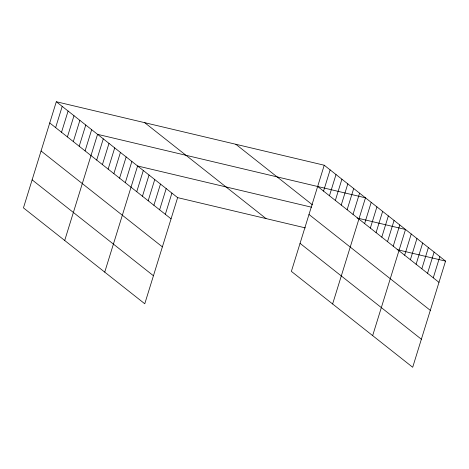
<?xml version="1.0" encoding="UTF-8"?>
<svg xmlns="http://www.w3.org/2000/svg" width="469" height="469" viewBox="0 0 469 469"><rect width="100%" height="100%" fill="white"/><g stroke="black" fill="none" stroke-linecap="round" stroke-linejoin="round"><path stroke-width="0.7" d="M56.309 101.732L23.45 207.878L144.769 303.771L177.628 197.625L56.309 101.732L324.231 165.229L445.55 261.122L412.691 367.268L291.372 271.375L324.231 165.229M55.629 127.615L62.201 106.393M61.521 132.276L68.093 111.047M67.413 136.93L73.985 115.708M73.311 141.591L79.877 120.363M79.202 146.246L85.768 125.024M85.094 150.901L91.666 129.679M64.699 240.486L97.558 134.339L365.48 197.83L332.621 303.976M96.708 160.081L103.274 138.859M102.424 164.601L108.996 143.379M108.146 169.121L114.712 147.899M113.861 173.641L120.433 152.419M119.583 178.161L126.155 156.939M125.299 182.687L131.871 161.459M104.734 272.126L137.593 165.979L311.58 207.216M136.743 191.727L143.309 170.499M142.459 196.247L149.031 175.019M148.181 200.767L154.747 179.539M153.896 205.287L160.468 184.065M159.618 209.807L166.19 188.585M165.334 214.327L171.906 193.105M323.551 191.112L330.123 169.889M329.449 195.766L336.015 174.544M335.341 200.427L341.907 179.205M341.233 205.082L347.805 183.86M347.124 209.743L353.696 188.515M353.016 214.397L359.588 193.175M364.63 223.578L371.202 202.35M370.346 228.098L376.918 206.876M376.068 232.618L382.64 211.396M381.789 237.138L388.355 215.916M387.505 241.658L394.077 220.436M393.227 246.178L399.793 224.956M372.656 335.622L405.515 229.476L357.097 218.003M404.665 255.224L411.237 233.996M410.381 259.744L416.953 238.516M416.103 264.264L422.675 243.036M421.824 268.784L428.39 247.556M427.54 273.304L434.112 252.082M433.262 277.824L439.828 256.602M177.628 197.625L305.378 227.899M397.132 249.643L445.55 261.122M317.66 186.457L438.978 282.344M235.819 144.276L312.524 204.906M308.989 214.48L430.308 310.367M300.049 243.352L421.367 339.239M144.722 122.685L266.04 218.577M49.737 122.96L171.056 218.847M41.061 150.983L162.38 246.876M32.127 179.856L153.445 275.749"/></g></svg>
